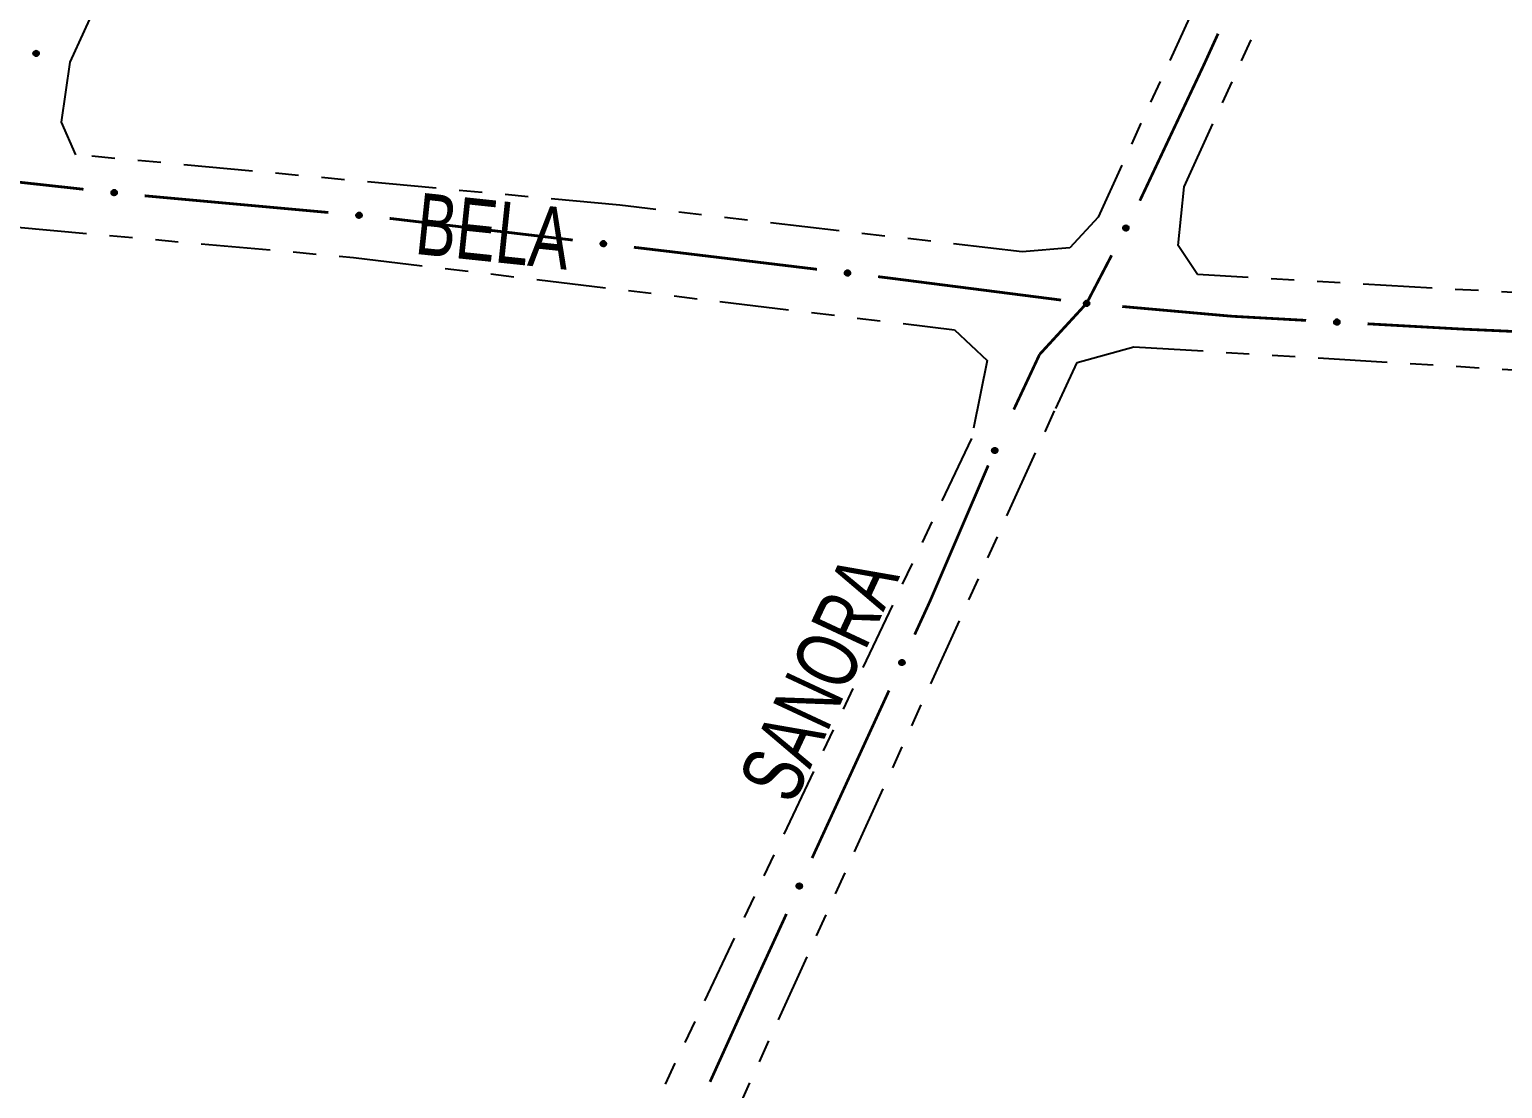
# Model space of a CAD drawing. Extents: x 203665 to 205970, y 4870865 to 4873745.
# Drawn here: x 204113.9 to 204209.7, y 4872410 to 4872478.9 of the extents above; entities that cross this region are included whole.
import ezdxf

# ---------------------------------------------------------------- set-up
doc = ezdxf.new("R2010")
doc.units = 0
doc.header["$LTSCALE"] = 1.5
doc.header["$MEASUREMENT"] = 0
doc.linetypes.add('TRACO_25', pattern=[8, 3, -1, 1, -1, 1, -1])
for name, color, linetype in [('SV-EIXO-RUA-N-PAV', 6, 'CONTINUOUS'), ('SV-RUA-NAO-PAV', 7, 'CONTINUOUS'), ('SV-TXT-RUA-N-PAV', 7, 'CONTINUOUS')]:
    doc.layers.add(name, color=color, linetype=linetype)
doc.styles.add('ARIAL', font='ARIAL.SHX')

msp = doc.modelspace()

# ---------------------------------------------------------------- linework, layer by layer
at = {"layer": 'SV-EIXO-RUA-N-PAV', "const_width": 0.18}
for points in [[(204191.208609, 4872478.638119), (204190.379742, 4872476.81796)], [(204190.379742, 4872476.81796), (204190.302935, 4872476.649294)], [(204190.302935, 4872476.649294), (204186.12072, 4872467.770285)], [(204117.408413, 4872468.513533), (204111.444229, 4872469.168139)], [(204133.336485, 4872467.00297), (204121.385767, 4872468.0894)], [(204149.234586, 4872465.208496), (204137.317796, 4872466.619207)], [(204155.729433, 4872464.439636), (204153.20685, 4872464.738259)], [(204156.185923, 4872464.384543), (204155.729433, 4872464.439636)], [(204165.121084, 4872463.306161), (204156.185923, 4872464.384543)], [(204184.284745, 4872464.216798), (204182.898942, 4872461.556055)], [(204169.610515, 4872462.764333), (204169.092266, 4872462.82688)], [(204170.084624, 4872462.703543), (204169.610515, 4872462.764333)], [(204180.995301, 4872461.304567), (204170.084624, 4872462.703543)], [(204182.898942, 4872461.556055), (204182.656988, 4872461.091504)], [(204182.656988, 4872461.091504), (204179.626337, 4872457.797318)], [(204192.107441, 4872460.251378), (204184.972565, 4872460.885655)], [(204192.943129, 4872460.204768), (204192.107441, 4872460.251378)], [(204196.936921, 4872459.982006), (204192.943129, 4872460.204768)], [(204207.125336, 4872459.413727), (204200.930713, 4872459.759244)], [(204207.920254, 4872459.37736), (204207.125336, 4872459.413727)], [(204212.915029, 4872459.14884), (204207.920254, 4872459.37736)], [(204179.599112, 4872457.767726), (204177.920399, 4872454.181383)], [(204179.626337, 4872457.797318), (204179.599112, 4872457.767726)], [(204176.256472, 4872450.544354), (204172.711199, 4872442.272049)], [(204172.711199, 4872442.272049), (204172.486228, 4872441.747118)], [(204172.486228, 4872441.747118), (204171.473325, 4872439.539508)], [(204169.805233, 4872435.903924), (204167.303096, 4872430.450548)], [(204167.301135, 4872430.446274), (204164.799338, 4872424.997916)], [(204167.303096, 4872430.450548), (204167.301135, 4872430.446274)], [(204163.130165, 4872421.362828), (204161.460992, 4872417.727741)], [(204161.318336, 4872417.417066), (204158.161897, 4872410.439676)], [(204161.460992, 4872417.727741), (204161.318336, 4872417.417066)]]:
    msp.add_lwpolyline(points, dxfattribs=at)
at = {"layer": 'SV-EIXO-RUA-N-PAV'}
for points in [[(204114.474949, 4872477.444187), (204114.494133, 4872477.399198), (204114.501422, 4872477.35661), (204114.497277, 4872477.319339), (204114.485026, 4872477.287359), (204114.468809, 4872477.256054), (204114.445494, 4872477.228098), (204114.412745, 4872477.202803), (204114.36775, 4872477.183242), (204114.323632, 4872477.178643), (204114.286874, 4872477.180751), (204114.252792, 4872477.191605), (204114.222644, 4872477.20787), (204114.194407, 4872477.233048), (204114.169097, 4872477.266486), (204114.150522, 4872477.312206), (204114.143663, 4872477.354008), (204114.148619, 4872477.389952), (204114.159747, 4872477.424147), (204114.176687, 4872477.45591), (204114.199731, 4872477.483219), (204114.233445, 4872477.508642), (204114.278813, 4872477.526377), (204114.320427, 4872477.533694), (204114.356432, 4872477.529245), (204114.389851, 4872477.51753), (204114.421448, 4872477.501646), (204114.450525, 4872477.479379), (204114.474949, 4872477.444187)], [(204119.527287, 4872468.170232), (204119.489574, 4872468.13909), (204119.450794, 4872468.120038), (204119.413876, 4872468.113456), (204119.379736, 4872468.116147), (204119.345119, 4872468.122834), (204119.311705, 4872468.137275), (204119.27817, 4872468.161519), (204119.246665, 4872468.199131), (204119.229758, 4872468.24014), (204119.221369, 4872468.275989), (204119.222125, 4872468.31175), (204119.229185, 4872468.34527), (204119.245334, 4872468.379482), (204119.270234, 4872468.413227), (204119.30882, 4872468.443991), (204119.346968, 4872468.462409), (204119.382844, 4872468.467837), (204119.418791, 4872468.46685), (204119.45405, 4872468.459599), (204119.486768, 4872468.445234), (204119.520699, 4872468.420102), (204119.550558, 4872468.381615), (204119.569362, 4872468.343777), (204119.575293, 4872468.307987), (204119.573524, 4872468.272619), (204119.567239, 4872468.237816), (204119.55412, 4872468.203624), (204119.527287, 4872468.170232)], [(204135.461396, 4872466.699262), (204135.424271, 4872466.667422), (204135.385853, 4872466.647649), (204135.349063, 4872466.64038), (204135.314879, 4872466.642434), (204135.280143, 4872466.648473), (204135.246466, 4872466.662289), (204135.212484, 4872466.685902), (204135.180283, 4872466.72292), (204135.162614, 4872466.763607), (204135.153558, 4872466.799293), (204135.153647, 4872466.835062), (204135.160079, 4872466.868708), (204135.175587, 4872466.903215), (204135.199853, 4872466.937419), (204135.237859, 4872466.968897), (204135.275656, 4872466.988024), (204135.311425, 4872466.994121), (204135.347384, 4872466.993804), (204135.382773, 4872466.987213), (204135.415753, 4872466.97346), (204135.450147, 4872466.948966), (204135.480719, 4872466.911042), (204135.500226, 4872466.873562), (204135.506823, 4872466.837888), (204135.505714, 4872466.802493), (204135.50008, 4872466.76758), (204135.487601, 4872466.733149), (204135.461396, 4872466.699262)], [(204185.372617, 4872466.067208), (204185.387974, 4872466.020773), (204185.391677, 4872465.977724), (204185.384431, 4872465.940931), (204185.36955, 4872465.910086), (204185.350772, 4872465.880246), (204185.325203, 4872465.854338), (204185.290454, 4872465.831868), (204185.243981, 4872465.816137), (204185.199633, 4872465.815242), (204185.16318, 4872465.820415), (204185.130125, 4872465.83408), (204185.101442, 4872465.852807), (204185.075408, 4872465.880258), (204185.052981, 4872465.915695), (204185.038293, 4872465.962807), (204185.034952, 4872466.005036), (204185.042895, 4872466.040441), (204185.056843, 4872466.073586), (204185.076379, 4872466.103821), (204185.101625, 4872466.129108), (204185.137346, 4872466.151624), (204185.184038, 4872466.165505), (204185.226118, 4872466.169318), (204185.261625, 4872466.161875), (204185.293947, 4872466.147408), (204185.324106, 4872466.128938), (204185.35122, 4872466.104319), (204185.372617, 4872466.067208)], [(204151.350461, 4872464.84717), (204151.312485, 4872464.816351), (204151.273544, 4872464.797629), (204151.236571, 4872464.791362), (204151.202455, 4872464.794343), (204151.167896, 4872464.801324), (204151.134606, 4872464.81605), (204151.101279, 4872464.840578), (204151.070095, 4872464.878456), (204151.053538, 4872464.919608), (204151.045455, 4872464.955527), (204151.046515, 4872464.991281), (204151.05386, 4872465.024739), (204151.070299, 4872465.058813), (204151.095486, 4872465.092345), (204151.134333, 4872465.122779), (204151.172636, 4872465.140871), (204151.208557, 4872465.145994), (204151.244494, 4872465.1447), (204151.27969, 4872465.13715), (204151.312285, 4872465.122507), (204151.346, 4872465.097087), (204151.375531, 4872465.058347), (204151.394012, 4872465.020351), (204151.399638, 4872464.984511), (204151.397568, 4872464.949159), (204151.390987, 4872464.914412), (204151.377578, 4872464.880332), (204151.350461, 4872464.84717)], [(204167.23613, 4872462.940017), (204167.198084, 4872462.909285), (204167.1591, 4872462.890651), (204167.122113, 4872462.884469), (204167.088004, 4872462.887528), (204167.053461, 4872462.894587), (204167.020205, 4872462.909389), (204166.986933, 4872462.933993), (204166.955836, 4872462.971942), (204166.939373, 4872463.013132), (204166.931371, 4872463.049069), (204166.932513, 4872463.08482), (204166.939934, 4872463.118262), (204166.956451, 4872463.152298), (204166.981714, 4872463.185772), (204167.02063, 4872463.216118), (204167.058974, 4872463.234123), (204167.094907, 4872463.239164), (204167.130841, 4872463.237788), (204167.16602, 4872463.230158), (204167.198581, 4872463.215441), (204167.232239, 4872463.189944), (204167.261681, 4872463.151137), (204167.280076, 4872463.113099), (204167.28562, 4872463.077246), (204167.283469, 4872463.041899), (204167.276809, 4872463.007167), (204167.263322, 4872462.973118), (204167.23613, 4872462.940017)], [(204182.785502, 4872460.964044), (204182.747228, 4872460.933594), (204182.708108, 4872460.915251), (204182.671076, 4872460.909342), (204182.63699, 4872460.912654), (204182.6025, 4872460.91997), (204182.569355, 4872460.935018), (204182.536267, 4872460.959868), (204182.505452, 4872460.998047), (204182.489295, 4872461.039357), (204182.48156, 4872461.075353), (204182.482967, 4872461.111094), (204182.490635, 4872461.14448), (204182.507404, 4872461.178393), (204182.532915, 4872461.211679), (204182.572055, 4872461.241735), (204182.610531, 4872461.259455), (204182.6465, 4872461.26423), (204182.682423, 4872461.262588), (204182.717545, 4872461.254697), (204182.749996, 4872461.239738), (204182.783464, 4872461.213993), (204182.812617, 4872461.174968), (204182.830729, 4872461.136795), (204182.836007, 4872461.100902), (204182.833594, 4872461.065572), (204182.826677, 4872461.03089), (204182.812938, 4872460.996942), (204182.785502, 4872460.964044)], [(204199.071144, 4872459.752714), (204199.035154, 4872459.719597), (204198.997451, 4872459.698494), (204198.960938, 4872459.689944), (204198.926702, 4872459.690802), (204198.891777, 4872459.695624), (204198.857637, 4872459.708255), (204198.822851, 4872459.730667), (204198.789377, 4872459.766537), (204198.770297, 4872459.806582), (204198.76, 4872459.84193), (204198.758839, 4872459.87768), (204198.764092, 4872459.91153), (204198.778385, 4872459.946559), (204198.801442, 4872459.981589), (204198.838325, 4872460.014376), (204198.875431, 4872460.034811), (204198.910965, 4872460.042154), (204198.946913, 4872460.043093), (204198.98251, 4872460.037742), (204199.015951, 4872460.02515), (204199.051179, 4872460.001872), (204199.083057, 4872459.96504), (204199.103862, 4872459.928264), (204199.111701, 4872459.892843), (204199.111829, 4872459.857431), (204199.107418, 4872459.822342), (204199.09615, 4872459.787495), (204199.071144, 4872459.752714)], [(204176.831967, 4872451.607725), (204176.850772, 4872451.562576), (204176.857703, 4872451.519928), (204176.853245, 4872451.482693), (204176.840726, 4872451.450817), (204176.824246, 4872451.419649), (204176.800697, 4872451.391891), (204176.767737, 4872451.366872), (204176.722579, 4872451.347689), (204176.678424, 4872451.343461), (204176.641685, 4872451.345879), (204176.607695, 4872451.357019), (204176.577685, 4872451.373536), (204176.54966, 4872451.39895), (204176.524632, 4872451.4326), (204176.506442, 4872451.478474), (204176.499935, 4872451.520332), (204176.505192, 4872451.556234), (204176.516608, 4872451.590334), (204176.533814, 4872451.621953), (204176.557087, 4872451.649068), (204176.591013, 4872451.674206), (204176.636529, 4872451.69156), (204176.678203, 4872451.698527), (204176.714169, 4872451.693775), (204176.747488, 4872451.68178), (204176.77895, 4872451.665631), (204176.807839, 4872451.643121), (204176.831967, 4872451.607725)], [(204170.799249, 4872437.8064), (204170.816908, 4872437.760791), (204170.822758, 4872437.717981), (204170.81736, 4872437.680871), (204170.80404, 4872437.649322), (204170.786777, 4872437.61858), (204170.762535, 4872437.591426), (204170.728953, 4872437.567248), (204170.683325, 4872437.549213), (204170.639076, 4872437.546102), (204170.602411, 4872437.549447), (204170.568713, 4872437.561442), (204170.53913, 4872437.578713), (204170.511757, 4872437.604827), (204170.487587, 4872437.639099), (204170.470562, 4872437.685418), (204170.465114, 4872437.727427), (204170.471278, 4872437.763185), (204170.483551, 4872437.796986), (204170.501551, 4872437.828159), (204170.525502, 4872437.854677), (204170.560052, 4872437.87895), (204170.605992, 4872437.895148), (204170.647829, 4872437.90106), (204170.683664, 4872437.8954), (204170.716669, 4872437.882567), (204170.747713, 4872437.865628), (204170.776024, 4872437.842395), (204170.799249, 4872437.8064)], [(204164.124747, 4872423.265009), (204164.142392, 4872423.219394), (204164.148229, 4872423.176583), (204164.142821, 4872423.139474), (204164.129491, 4872423.107929), (204164.112219, 4872423.077192), (204164.087969, 4872423.050045), (204164.054379, 4872423.025877), (204164.008746, 4872423.007856), (204163.964496, 4872423.004758), (204163.927832, 4872423.008114), (204163.894138, 4872423.02012), (204163.86456, 4872423.037399), (204163.837194, 4872423.063521), (204163.813035, 4872423.0978), (204163.796024, 4872423.144125), (204163.790589, 4872423.186135), (204163.796762, 4872423.221891), (204163.809046, 4872423.255688), (204163.827056, 4872423.286857), (204163.851014, 4872423.313367), (204163.885572, 4872423.33763), (204163.931516, 4872423.353814), (204163.973355, 4872423.359713), (204164.009188, 4872423.354043), (204164.042189, 4872423.3412), (204164.073228, 4872423.324252), (204164.101532, 4872423.301011), (204164.124747, 4872423.265009)]]:
    msp.add_lwpolyline(points, close=True, dxfattribs=at)
for points in [[(204114.176687, 4872477.45591), (204114.143663, 4872477.354008)], [(204114.18712, 4872477.465316), (204114.149119, 4872477.339214)], [(204114.199731, 4872477.483219), (204114.150522, 4872477.312206)], [(204114.216656, 4872477.489932), (204114.162377, 4872477.296681)], [(204114.233445, 4872477.508642), (204114.169097, 4872477.266486)], [(204114.256057, 4872477.513377), (204114.182455, 4872477.252773)], [(204114.278813, 4872477.526377), (204114.194407, 4872477.233048)], [(204114.297858, 4872477.528421), (204114.209384, 4872477.225226)], [(204114.320427, 4872477.533694), (204114.222644, 4872477.20787)], [(204114.33638, 4872477.528565), (204114.238421, 4872477.202715)], [(204114.356432, 4872477.529245), (204114.252792, 4872477.191605)], [(204114.37174, 4872477.521158), (204114.268102, 4872477.188809)], [(204114.389851, 4872477.51753), (204114.286874, 4872477.180751)], [(204114.405197, 4872477.505671), (204114.308819, 4872477.183597)], [(204114.421448, 4872477.501646), (204114.323632, 4872477.178643)], [(204114.434029, 4872477.486204), (204114.347868, 4872477.185)], [(204114.450525, 4872477.479379), (204114.36775, 4872477.183242)], [(204114.460753, 4872477.461702), (204114.389874, 4872477.197)], [(204114.474949, 4872477.444187), (204114.412745, 4872477.202803)], [(204114.484403, 4872477.419257), (204114.431587, 4872477.222435)], [(204114.494133, 4872477.399198), (204114.445494, 4872477.228098)], [(204114.498393, 4872477.374939), (204114.45966, 4872477.250623)], [(204114.501422, 4872477.35661), (204114.468809, 4872477.256054)], [(204119.573524, 4872468.272619), (204119.221369, 4872468.275989)], [(204119.575293, 4872468.307987), (204119.222125, 4872468.31175)], [(204119.571873, 4872468.291015), (204119.22378, 4872468.296275)], [(204119.568962, 4872468.327025), (204119.22871, 4872468.328679)], [(204119.569362, 4872468.343777), (204119.229185, 4872468.34527)], [(204119.567239, 4872468.237816), (204119.229758, 4872468.24014)], [(204119.566497, 4872468.254542), (204119.230314, 4872468.255749)], [(204119.557912, 4872468.363929), (204119.242075, 4872468.362903)], [(204119.555993, 4872468.221377), (204119.24272, 4872468.218697)], [(204119.550558, 4872468.381615), (204119.245334, 4872468.379482)], [(204119.531645, 4872468.399757), (204119.260866, 4872468.396531)], [(204119.520699, 4872468.420102), (204119.270234, 4872468.413227)], [(204119.498, 4872468.430904), (204119.297289, 4872468.428224)], [(204119.486768, 4872468.445234), (204119.30882, 4872468.443991)], [(204119.466026, 4872468.452258), (204119.334325, 4872468.452986)], [(204119.45405, 4872468.459599), (204119.346968, 4872468.462409)], [(204119.55412, 4872468.203624), (204119.246665, 4872468.199131)], [(204119.540064, 4872468.188807), (204119.266126, 4872468.18181)], [(204119.527287, 4872468.170232), (204119.27817, 4872468.161519)], [(204119.506056, 4872468.154104), (204119.302334, 4872468.149009)], [(204119.489574, 4872468.13909), (204119.311705, 4872468.137275)], [(204119.467515, 4872468.128134), (204119.337319, 4872468.130069)], [(204119.450794, 4872468.120038), (204119.345119, 4872468.122834)], [(204135.505714, 4872466.802493), (204135.153558, 4872466.799293)], [(204135.506823, 4872466.837888), (204135.153647, 4872466.835062)], [(204135.50372, 4872466.820856), (204135.15559, 4872466.819621)], [(204135.500138, 4872466.856806), (204135.159914, 4872466.852111)], [(204135.500226, 4872466.873562), (204135.160079, 4872466.868708)], [(204135.50008, 4872466.76758), (204135.162614, 4872466.763607)], [(204135.499026, 4872466.784289), (204135.162879, 4872466.779224)], [(204135.488401, 4872466.893496), (204135.172638, 4872466.886578)], [(204135.480719, 4872466.911042), (204135.175587, 4872466.903215)], [(204135.489143, 4872466.750933), (204135.175974, 4872466.742409)], [(204135.487601, 4872466.733149), (204135.180283, 4872466.72292)], [(204135.46147, 4872466.928828), (204135.190798, 4872466.920551)], [(204135.450147, 4872466.948966), (204135.199853, 4872466.937419)], [(204135.473824, 4872466.718072), (204135.200064, 4872466.705966)], [(204135.461396, 4872466.699262), (204135.212484, 4872466.685902)], [(204135.42725, 4872466.959342), (204135.226624, 4872466.952918)], [(204135.440469, 4872466.68274), (204135.236878, 4872466.673846)], [(204135.415753, 4872466.97346), (204135.237859, 4872466.968897)], [(204135.424271, 4872466.667422), (204135.246466, 4872466.662289)], [(204135.394883, 4872466.980096), (204135.263192, 4872466.978367)], [(204135.402419, 4872466.656056), (204135.27221, 4872466.655562)], [(204135.382773, 4872466.987213), (204135.275656, 4872466.988024)], [(204135.385853, 4872466.647649), (204135.280143, 4872466.648473)], [(204185.076379, 4872466.103821), (204185.034952, 4872466.005036)], [(204185.101625, 4872466.129108), (204185.038293, 4872465.962807)], [(204185.087561, 4872466.112322), (204185.039153, 4872465.989838)], [(204185.119052, 4872466.134383), (204185.048809, 4872465.946346)], [(204185.137346, 4872466.151624), (204185.052981, 4872465.915695)], [(204185.160275, 4872466.154452), (204185.065147, 4872465.900913)], [(204185.184038, 4872466.165505), (204185.075408, 4872465.880258)], [(204185.203187, 4872466.165949), (204185.089679, 4872465.871212)], [(204185.226118, 4872466.169318), (204185.101442, 4872465.852807)], [(204185.241586, 4872466.162874), (204185.116732, 4872465.846352)], [(204185.261625, 4872466.161875), (204185.130125, 4872465.83408)], [(204185.276203, 4872466.152536), (204185.145147, 4872465.830014)], [(204185.293947, 4872466.147408), (204185.16318, 4872465.820415)], [(204185.308249, 4872466.134307), (204185.185286, 4872465.821417)], [(204185.324106, 4872466.128938), (204185.199633, 4872465.815242)], [(204185.335353, 4872466.112498), (204185.224315, 4872465.819551)], [(204185.35122, 4872466.104319), (204185.243981, 4872465.816137)], [(204185.359935, 4872466.085848), (204185.267177, 4872465.827997)], [(204185.372617, 4872466.067208), (204185.290454, 4872465.831868)], [(204185.379954, 4872466.041575), (204185.310871, 4872465.849857)], [(204185.387974, 4872466.020773), (204185.325203, 4872465.854338)], [(204185.39019, 4872465.996242), (204185.341202, 4872465.875599)], [(204185.391677, 4872465.977724), (204185.350772, 4872465.880246)], [(204151.397568, 4872464.949159), (204151.045455, 4872464.955527)], [(204151.399638, 4872464.984511), (204151.046515, 4872464.991281)], [(204151.396074, 4872464.967569), (204151.048038, 4872464.975792)], [(204151.393469, 4872465.003603), (204151.053243, 4872465.008153)], [(204151.390987, 4872464.914412), (204151.053538, 4872464.919608)], [(204151.394012, 4872465.020351), (204151.05386, 4872465.024739)], [(204151.390388, 4872464.931143), (204151.054227, 4872464.935212)], [(204151.379602, 4872464.898068), (204151.066317, 4872464.898056)], [(204151.382734, 4872465.040599), (204151.0669, 4872465.042262)], [(204151.377578, 4872464.880332), (204151.070095, 4872464.878456)], [(204151.375531, 4872465.058347), (204151.070299, 4872465.058813)], [(204151.356773, 4872465.076649), (204151.085976, 4872465.075729)], [(204151.363396, 4872464.865636), (204151.089408, 4872464.860971)], [(204151.346, 4872465.097087), (204151.095486, 4872465.092345)], [(204151.350461, 4872464.84717), (204151.101279, 4872464.840578)], [(204151.323394, 4872465.108082), (204151.122668, 4872465.107111)], [(204151.329093, 4872464.831223), (204151.125336, 4872464.827863)], [(204151.312285, 4872465.122507), (204151.134333, 4872465.122779)], [(204151.312485, 4872464.816351), (204151.134606, 4872464.81605)], [(204151.291603, 4872465.129708), (204151.159913, 4872465.131557)], [(204151.290333, 4872464.805582), (204151.160158, 4872464.808626)], [(204151.273544, 4872464.797629), (204151.167896, 4872464.801324)], [(204151.27969, 4872465.13715), (204151.172636, 4872465.140871)], [(204167.283469, 4872463.041899), (204166.931371, 4872463.049069)], [(204167.28562, 4872463.077246), (204166.932513, 4872463.08482)], [(204167.282017, 4872463.060312), (204166.934001, 4872463.069328)], [(204167.279494, 4872463.096352), (204166.93928, 4872463.101677)], [(204167.276809, 4872463.007167), (204166.939373, 4872463.013132)], [(204167.280076, 4872463.113099), (204166.939934, 4872463.118262)], [(204167.276248, 4872463.023899), (204166.940097, 4872463.028734)], [(204167.265387, 4872462.990849), (204166.952103, 4872462.99155)], [(204167.268844, 4872463.133372), (204166.953014, 4872463.135755)], [(204167.263322, 4872462.973118), (204166.955836, 4872462.971942)], [(204167.261681, 4872463.151137), (204166.956451, 4872463.152298)], [(204167.242964, 4872463.169482), (204166.972166, 4872463.169178)], [(204167.249107, 4872462.958454), (204166.975109, 4872462.954413)], [(204167.232239, 4872463.189944), (204166.981714, 4872463.185772)], [(204167.23613, 4872462.940017), (204166.986933, 4872462.933993)], [(204167.209658, 4872463.20099), (204167.00893, 4872463.200476)], [(204167.214726, 4872462.924119), (204167.010962, 4872462.921223)], [(204167.198084, 4872462.909285), (204167.020205, 4872462.909389)], [(204167.198581, 4872463.215441), (204167.02063, 4872463.216118)], [(204167.175907, 4872462.898567), (204167.04574, 4872462.901907)], [(204167.177916, 4872463.222688), (204167.04623, 4872463.224837)], [(204167.1591, 4872462.890651), (204167.053461, 4872462.894587)], [(204167.16602, 4872463.230158), (204167.058974, 4872463.234123)], [(204182.833594, 4872461.065572), (204182.48156, 4872461.075353)], [(204182.836007, 4872461.100902), (204182.482967, 4872461.111094)], [(204182.832279, 4872461.083995), (204182.48434, 4872461.095592)], [(204182.826677, 4872461.03089), (204182.489295, 4872461.039357)], [(204182.830024, 4872461.120053), (204182.489858, 4872461.127901)], [(204182.82624, 4872461.047626), (204182.490135, 4872461.054954)], [(204182.830729, 4872461.136795), (204182.490635, 4872461.14448)], [(204182.815134, 4872461.014658), (204182.501864, 4872461.017682)], [(204182.819648, 4872461.157151), (204182.503844, 4872461.161876)], [(204182.812938, 4872460.996942), (204182.505452, 4872460.998047)], [(204182.812617, 4872461.174968), (204182.507404, 4872461.178393)], [(204182.794037, 4872461.193451), (204182.523244, 4872461.195156)], [(204182.798615, 4872460.982383), (204182.524594, 4872460.980375)], [(204182.783464, 4872461.213993), (204182.532915, 4872461.211679)], [(204182.785502, 4872460.964044), (204182.536267, 4872460.959868)], [(204182.76398, 4872460.948305), (204182.5602, 4872460.94692)], [(204182.760965, 4872461.225206), (204182.560239, 4872461.226181)], [(204182.747228, 4872460.933594), (204182.569355, 4872460.935018)], [(204182.749996, 4872461.239738), (204182.572055, 4872461.241735)], [(204182.724973, 4872460.923041), (204182.594834, 4872460.927346)], [(204182.729385, 4872461.247139), (204182.597719, 4872461.250264)], [(204182.708108, 4872460.915251), (204182.6025, 4872460.91997)], [(204182.717545, 4872461.254697), (204182.610531, 4872461.259455)], [(204199.111701, 4872459.892843), (204198.758839, 4872459.87768)], [(204199.111829, 4872459.857431), (204198.76, 4872459.84193)], [(204199.109195, 4872459.875712), (204198.761321, 4872459.862316)], [(204199.103862, 4872459.928264), (204198.764092, 4872459.91153)], [(204199.104359, 4872459.911515), (204198.764507, 4872459.894938)], [(204199.105781, 4872459.839003), (204198.770016, 4872459.822199)], [(204199.107418, 4872459.822342), (204198.770297, 4872459.806582)], [(204199.091348, 4872459.947773), (204198.77602, 4872459.929829)], [(204199.083057, 4872459.96504), (204198.778385, 4872459.946559)], [(204199.097069, 4872459.805323), (204198.784389, 4872459.785864)], [(204199.09615, 4872459.787495), (204198.789377, 4872459.766537)], [(204199.063199, 4872459.982143), (204198.792982, 4872459.964415)], [(204199.051179, 4872460.001872), (204198.801442, 4872459.981589)], [(204199.082908, 4872459.771947), (204198.809738, 4872459.750284)], [(204199.071144, 4872459.752714), (204198.822851, 4872459.730667)], [(204199.027934, 4872460.011442), (204198.827655, 4872459.998014)], [(204199.015951, 4872460.02515), (204198.838325, 4872460.014376)], [(204199.050807, 4872459.735471), (204198.847652, 4872459.71947)], [(204199.035154, 4872459.719597), (204198.857637, 4872459.708255)], [(204198.994862, 4872460.031054), (204198.863311, 4872460.024725)], [(204198.98251, 4872460.037742), (204198.875431, 4872460.034811)], [(204199.013713, 4872459.707474), (204198.883601, 4872459.702432)], [(204198.997451, 4872459.698494), (204198.891777, 4872459.695624)], [(204176.533814, 4872451.621953), (204176.499935, 4872451.520332)], [(204176.544325, 4872451.631271), (204176.505266, 4872451.505493)], [(204176.557087, 4872451.649068), (204176.506442, 4872451.478474)], [(204176.574068, 4872451.655638), (204176.518166, 4872451.462851)], [(204176.591013, 4872451.674206), (204176.524632, 4872451.4326)], [(204176.613664, 4872451.678751), (204176.537875, 4872451.418775)], [(204176.636529, 4872451.69156), (204176.54966, 4872451.39895)], [(204176.65559, 4872451.693443), (204176.564572, 4872451.391003)], [(204176.678203, 4872451.698527), (204176.577685, 4872451.373536)], [(204176.694112, 4872451.693264), (204176.593418, 4872451.368249)], [(204176.714169, 4872451.693775), (204176.607695, 4872451.357019)], [(204176.729409, 4872451.68556), (204176.622981, 4872451.354094)], [(204176.747488, 4872451.68178), (204176.641685, 4872451.345879)], [(204176.762734, 4872451.669793), (204176.663653, 4872451.34854)], [(204176.77895, 4872451.665631), (204176.678424, 4872451.343461)], [(204176.791402, 4872451.650084), (204176.702712, 4872451.349615)], [(204176.807839, 4872451.643121), (204176.722579, 4872451.347689)], [(204176.817919, 4872451.625358), (204176.744817, 4872451.361261)], [(204176.831967, 4872451.607725), (204176.767737, 4872451.366872)], [(204176.841211, 4872451.582716), (204176.786743, 4872451.386345)], [(204176.850772, 4872451.562576), (204176.800697, 4872451.391891)], [(204176.854828, 4872451.538282), (204176.815052, 4872451.414295)], [(204176.857703, 4872451.519928), (204176.824246, 4872451.419649)], [(204170.501551, 4872437.828159), (204170.465114, 4872437.727427)], [(204170.512295, 4872437.837209), (204170.470069, 4872437.712458)], [(204170.525502, 4872437.854677), (204170.470562, 4872437.685418)], [(204170.542643, 4872437.860816), (204170.481888, 4872437.669503)], [(204170.560052, 4872437.87895), (204170.487587, 4872437.639099)], [(204170.582811, 4872437.882921), (204170.500476, 4872437.624943)], [(204170.605992, 4872437.895148), (204170.511757, 4872437.604827)], [(204170.625095, 4872437.896549), (204170.526462, 4872437.596506)], [(204170.647829, 4872437.90106), (204170.53913, 4872437.578713)], [(204170.6636, 4872437.895396), (204170.554724, 4872437.57303)], [(204170.683664, 4872437.8954), (204170.568713, 4872437.561442)], [(204170.698691, 4872437.886802), (204170.58392, 4872437.558132)], [(204170.716669, 4872437.882567), (204170.602411, 4872437.549447)], [(204170.731607, 4872437.870198), (204170.624439, 4872437.551552)], [(204170.747713, 4872437.865628), (204170.639076, 4872437.546102)], [(204170.759767, 4872437.849771), (204170.663512, 4872437.55164)], [(204170.776024, 4872437.842395), (204170.683325, 4872437.549213)], [(204170.785651, 4872437.824383), (204170.705898, 4872437.562218)], [(204170.799249, 4872437.8064), (204170.728953, 4872437.567248)], [(204170.807858, 4872437.781166), (204170.748445, 4872437.586234)], [(204170.816908, 4872437.760791), (204170.762535, 4872437.591426)], [(204170.820348, 4872437.736402), (204170.777451, 4872437.61346)], [(204170.822758, 4872437.717981), (204170.786777, 4872437.61858)], [(204163.827056, 4872423.286857), (204163.790589, 4872423.186135)], [(204163.837801, 4872423.295903), (204163.795539, 4872423.171165)], [(204163.851014, 4872423.313367), (204163.796024, 4872423.144125)], [(204163.868157, 4872423.319501), (204163.807345, 4872423.128206)], [(204163.885572, 4872423.33763), (204163.813035, 4872423.0978)], [(204163.908332, 4872423.341594), (204163.82592, 4872423.083641)], [(204163.931516, 4872423.353814), (204163.837194, 4872423.063521)], [(204163.95062, 4872423.355209), (204163.851897, 4872423.055196)], [(204163.973355, 4872423.359713), (204163.86456, 4872423.037399)], [(204163.989124, 4872423.354045), (204163.880153, 4872423.031711)], [(204164.009188, 4872423.354043), (204163.894138, 4872423.02012)], [(204164.024212, 4872423.345441), (204163.909344, 4872423.016805)], [(204164.042189, 4872423.3412), (204163.927832, 4872423.008114)], [(204164.057124, 4872423.328827), (204163.949861, 4872423.010213)], [(204164.073228, 4872423.324252), (204163.964496, 4872423.004758)], [(204164.085278, 4872423.308392), (204163.988934, 4872423.010289)], [(204164.101532, 4872423.301011), (204164.008746, 4872423.007856)], [(204164.111154, 4872423.282996), (204164.031324, 4872423.020854)], [(204164.124747, 4872423.265009), (204164.054379, 4872423.025877)], [(204164.133348, 4872423.239772), (204164.073877, 4872423.044858)], [(204164.142392, 4872423.219394), (204164.087969, 4872423.050045)], [(204164.145825, 4872423.195004), (204164.102892, 4872423.072076)], [(204164.148229, 4872423.176583), (204164.112219, 4872423.077192)]]:
    msp.add_lwpolyline(points, dxfattribs=at)
at = {"layer": 'SV-RUA-NAO-PAV', "linetype": 'TRACO_25'}
for points in [[(204145.976556, 4872541.978202, 9.350415), (204147.615905, 4872543.508275, 9.350415), (204150.875372, 4872544.55818, 9.340476), (204214.104657, 4872539.833314, 8.893217), (204215.805018, 4872538.713064, 8.893217), (204214.876261, 4872535.562747, 8.96279), (204183.403886, 4872466.706586, 9.529319), (204181.564725, 4872464.70647, 9.529319), (204178.474952, 4872464.436647, 9.479624), (204152.304836, 4872467.468791, 9.211268), (204116.904989, 4872470.761593, 8.8634), (204115.974214, 4872472.881912, 8.85346), (204116.542701, 4872476.772342, 8.85346)], [(204229.104356, 4872460.712758, 9.390172), (204189.87506, 4872462.965695, 9.529319), (204188.604387, 4872464.856009, 9.529319), (204189.012907, 4872468.676442, 9.499502), (204219.625895, 4872536.02248, 8.773948), (204222.144811, 4872538.592618, 8.674557), (204225.554498, 4872539.052442, 8.64474), (204281.944174, 4872534.018004, 8.694435), (204283.614728, 4872532.397695, 8.704374), (204282.776814, 4872527.037106, 8.724253), (204255.762419, 4872462.991221, 9.19139), (204253.863536, 4872460.271023, 9.260963), (204249.633935, 4872459.671238, 9.290781)], [(204145.95448, 4872390.719971, 9.161572), (204143.334975, 4872389.700026, 9.161572), (204139.685121, 4872389.700274, 9.161572), (204116.935841, 4872390.191879, 8.793826), (204104.216268, 4872390.402769, 8.624862), (204094.905843, 4872392.483653, 8.555287), (204089.143905, 4872398.144726, 8.455897), (204087.49144, 4872404.755636, 8.495653), (204088.588458, 4872412.426486, 8.555287), (204093.462634, 4872427.127926, 8.475775), (204107.617879, 4872464.181431, 8.654678), (204109.507184, 4872465.801498, 8.64474), (204113.116948, 4872466.041282, 8.64474), (204134.976826, 4872464.07956, 9.072121), (204174.067066, 4872459.376337, 9.270903), (204176.197747, 4872457.375951, 9.19139), (204175.169729, 4872452.30541, 9.429928)], [(204215.464896, 4872382.384243, 9.469685), (204211.525298, 4872381.744434, 9.539258), (204154.415314, 4872387.659027, 9.211268), (204153.094804, 4872389.129294, 9.211268), (204152.703486, 4872392.60974, 9.141694), (204180.648764, 4872454.255272, 9.449806), (204182.047567, 4872457.235536, 9.400111), (204185.737025, 4872458.26541, 9.290781), (204245.21603, 4872454.660934, 9.320599), (204246.976461, 4872453.350656, 9.280842), (204246.377971, 4872449.470229, 9.161572), (204233.360413, 4872418.337361, 9.30072), (204217.724005, 4872384.474342, 9.469685)]]:
    msp.add_polyline3d(points, close=True, dxfattribs=at)

# ---------------------------------------------------------------- texts
at = {"layer": 'SV-TXT-RUA-N-PAV', "style": 'ARIAL', "width": 0.7}
for s, rotation, p in [('BELA', 354, (204138.889805, 4872464.321551)), ('SANORA', 65, (204163.557126, 4872428.373472))]:
    msp.add_text(s, height=4, rotation=rotation, dxfattribs=at).set_placement(p)

doc.saveas('drawing.dxf')
